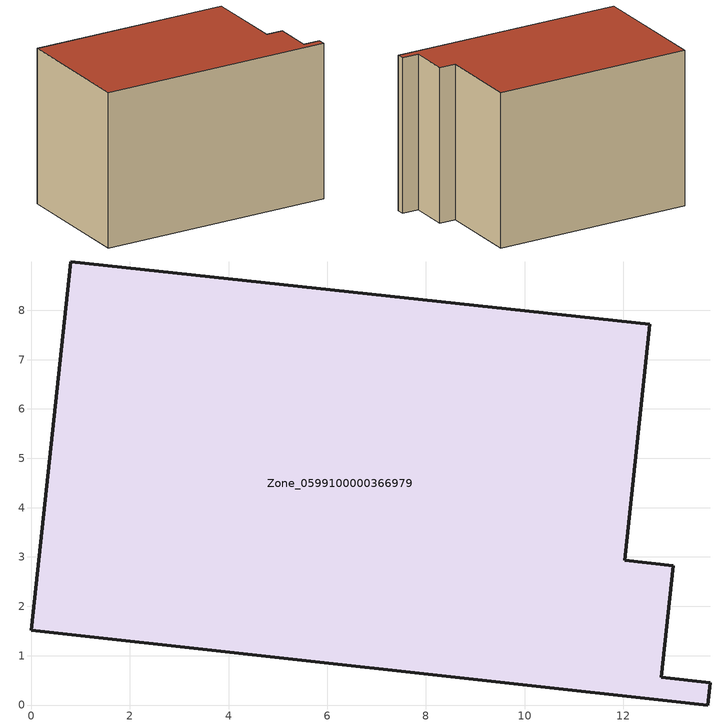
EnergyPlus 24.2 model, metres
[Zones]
Zone_0599100000366979
 floor ground (C_G): 0,1.52 0.8,8.98 12.54,7.72 12.03,2.94 13.01,2.83 12.77,0.56 13.76,0.45 13.71,0 z0
 wall outside (C_F): 13.01,2.83 12.03,2.94 12.54,7.72 0.8,8.98 0,1.52 13.71,0 13.76,0.45 12.77,0.56 13.01,2.83 z0:9.22
 roof outside (C_R): 12.54,7.72 0.8,8.98 0,1.52 13.71,0 13.76,0.45 12.77,0.56 13.01,2.83 12.03,2.94 z9.22
[BUILDING]
Pand.0599100000366979: North Axis=0; Terrain=City; Loads Convergence Tolerance Value=0.04; Temperature Convergence Tolerance Value=0.4; Solar Distribution=FullExterior; Maximum Number of Warmup Days=25; Minimum Number of Warmup Days=1
[Site:Location]
Rotterdam.The.Hague.AP_ZH_NLD Design_Conditions: Latitude=51.96; Longitude=4.45; Time Zone=1; Elevation=-4.5
[SITE:GROUNDTEMPERATURE:BUILDINGSURFACE]
18, 18, 18, 18, 18, 18, 18, 18, 18, 18, 18, 18
[MATERIAL] Thermal Absorptance=0.9; Solar Absorptance=0.7; Visible Absorptance=0.7
Name | Roughness | Thickness | Conductivity | Density | Specific Heat
G.TI.1992-2005 | MediumSmooth | 0.15 | 0.06 | 540 | 1210
F.TI.1992-2005 | Rough | 0.3 | 0.12 | 1920 | 840
R.TI.1992-2005 | MediumRough | 0.2 | 0.08 | 1500 | 1000
[CONSTRUCTION]
C_G: G.TI.1992-2005
C_F: F.TI.1992-2005
C_R: R.TI.1992-2005
[ZONE]
Zone_0599100000366979: Type=1; Multiplier=1; Ceiling Height=Autocalculate; Volume=Autocalculate; Floor Area=autocalculate; Part of Total Floor Area=Yes
[ZONEINFILTRATION:DESIGNFLOWRATE]
Infil_Zone_0599100000366979: Zone or ZoneList or Space or SpaceList=Zone_0599100000366979; Schedule=AlwaysOn; Design Flow Rate Calculation Method=Flow/Area; Flow Rate per Floor Area=0.0015; Constant Term Coefficient=1; Temperature Term Coefficient=0; Velocity Term Coefficient=0; Velocity Squared Term Coefficient=0
[HVACTEMPLATE:ZONE:IDEALLOADSAIRSYSTEM]
Zone_0599100000366979: Maximum Heating Supply Air Temperature=50; Minimum Cooling Supply Air Temperature=13; Maximum Heating Supply Air Humidity Ratio=0.0156; Minimum Cooling Supply Air Humidity Ratio=0.0077; Heating Limit=NoLimit; Cooling Limit=NoLimit; Dehumidification Control Type=ConstantSensibleHeatRatio; Cooling Sensible Heat Ratio=0.7; Dehumidification Setpoint=60; Humidification Control Type=None; Humidification Setpoint=30; Outdoor Air Method=None; Outdoor Air Flow Rate per Person=0.00944; Outdoor Air Flow Rate per Zone Floor Area=0; Outdoor Air Flow Rate per Zone=0; Demand Controlled Ventilation Type=None; Outdoor Air Economizer Type=NoEconomizer; Heat Recovery Type=None; Sensible Heat Recovery Effectiveness=0.7; Latent Heat Recovery Effectiveness=0.65
[ZONECONTROL:THERMOSTAT]
ThermostatControl_Zone_0599100000366979: Zone or ZoneList=Zone_0599100000366979; Control Type Schedule=DualSetpointControlType; Control 1=Thermostat_Zone_0599100000366979; Temperature Difference Between Cutout And Setpoint=0
[THERMOSTATSETPOINT:DUALSETPOINT]
Thermostat_Zone_0599100000366979: Heating Setpoint Temperature Schedule=HeatingSetpoint_Zone_0599100000366979; Cooling Setpoint Temperature Schedule=CoolingSetpoint_Zone_0599100000366979
[SCHEDULE:COMPACT]
HeatingSetpoint_Zone_0599100000366979: Through: 12/31, For: AllDays, Until: 24:00, 21
CoolingSetpoint_Zone_0599100000366979: Through: 12/31, For: AllDays, Until: 24:00, 24
DualSetpointControlType: Through: 12/31, For: AllDays, Until: 24:00, 4
AlwaysOn: Through: 12/31, For: AllDays, Until: 24:00, 1
